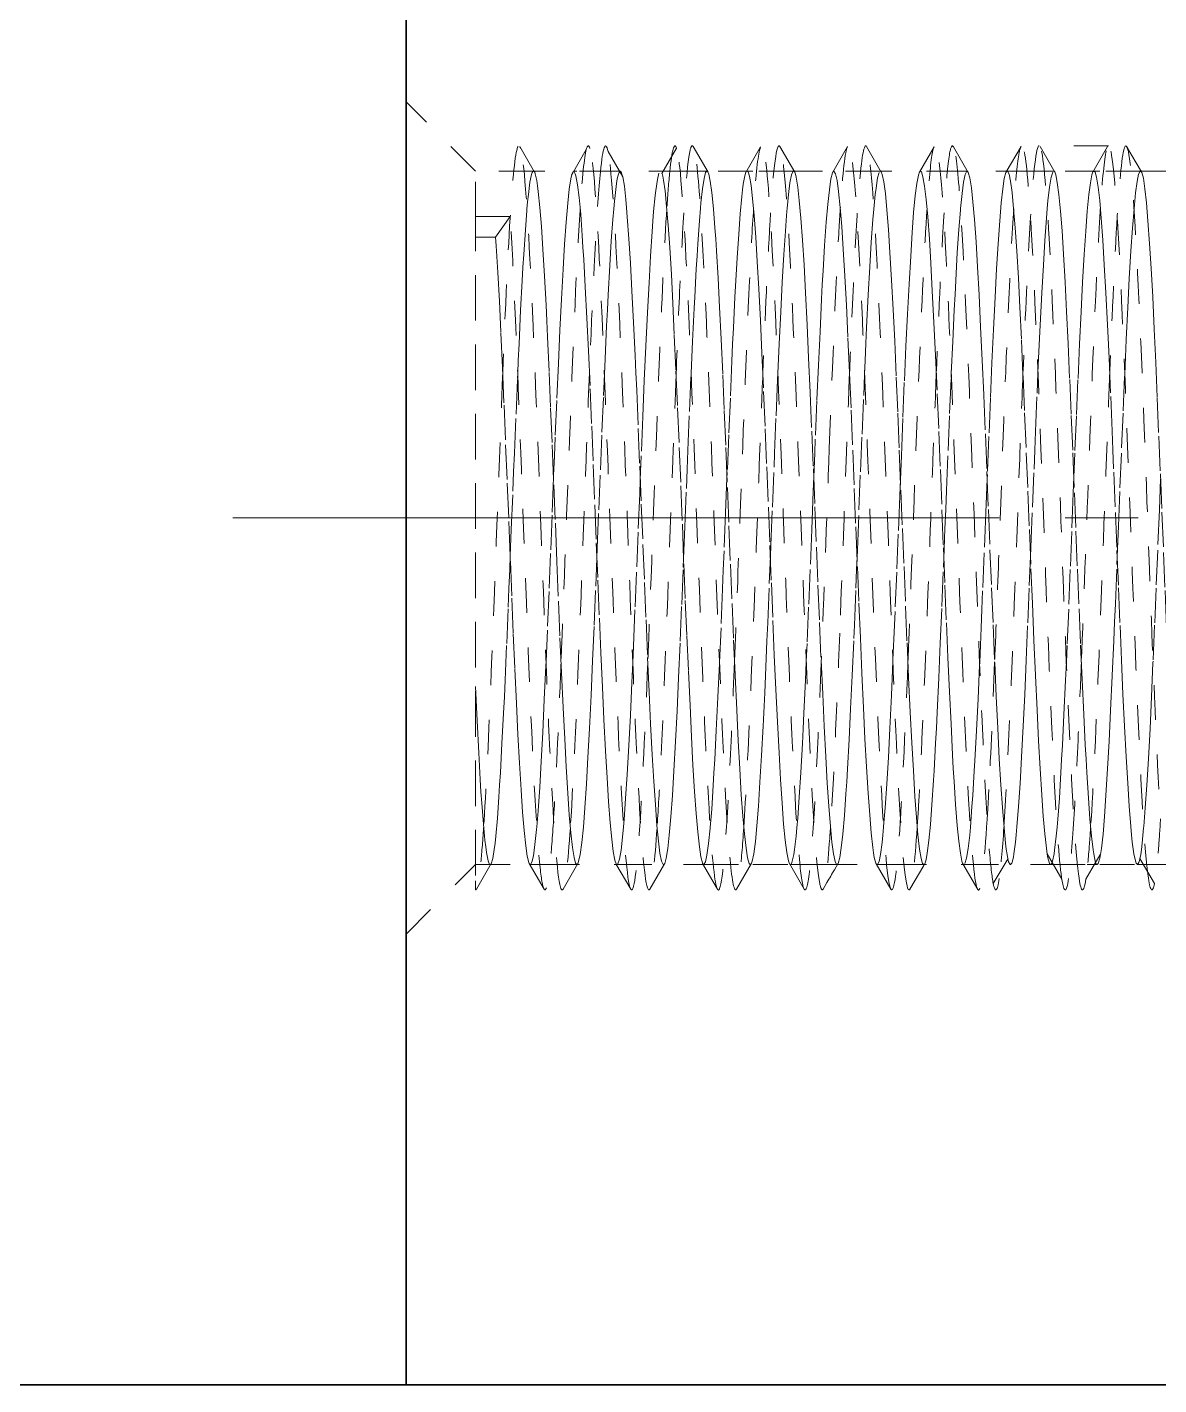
# Model space of a CAD drawing. Header units: millimetres. Extents: x -742 to 742, y -525 to 525.
# Drawn here: x -480.72 to -448.09, y -158.93 to -119.78 of the extents above; entities that cross this region are included whole.
import ezdxf

# ---------------------------------------------------------------- set-up
doc = ezdxf.new("R2010")
doc.units = ezdxf.units.MM
doc.linetypes.add('点画线', pattern=[18, 12, -2, 2, -2])
doc.linetypes.add('虚线', pattern=[2, 1, -1])
doc.layers.get('0').update_dxf_attribs({"lineweight": 35})
for name, color, linetype, lineweight in [('中心线层', 1, '点画线', 18), ('粗实线层', 7, 'Continuous', 35), ('虚线层', 6, '虚线', 18)]:
    doc.layers.add(name, color=color, linetype=linetype, lineweight=lineweight)

# ---------------------------------------------------------------- blocks, each defined once
blk = doc.blocks.new('*X9')
for p, q in [((-487.802, -70), (-487.802, 60)), ((-551.82, -70), (-487.802, -70)), ((-487.802, -70), (-437.802, -70))]:
    blk.add_line(p, q)
at = {"layer": '虚线层', "color": 7}
for p, q in [((-487.802, -70), (-487.802, 60)), ((-485.802, -35), (-487.802, -33)), ((-485.802, -35), (-487.802, -33)), ((-467.552, -34.268), (-469.552, -34.268)), ((-439.802, -35), (-485.802, -35)), ((-484.13, -35), (-485.802, -35)), ((-485.802, -55), (-485.802, -35)), ((-485.802, -36.313), (-485.802, -35)), ((-482.879, -35), (-482.973, -35)), ((-481.632, -35), (-482.879, -35)), ((-479.131, -35), (-480.471, -35)), ((-476.629, -35), (-477.972, -35)), ((-474.132, -35), (-475.474, -35)), ((-471.632, -35), (-472.971, -35)), ((-469.129, -35), (-470.471, -35)), ((-466.632, -35), (-467.974, -35)), ((-485.802, -36.313), (-485.802, -55.732)), ((-484.802, -36.313), (-485.802, -36.313)), ((-485.225, -36.905), (-484.802, -36.313)), ((-485.225, -36.905), (-485.802, -36.905)), ((-487.802, -57), (-485.802, -55)), ((-487.802, -57), (-485.802, -55)), ((-485.802, -55), (-439.802, -55)), ((-485.802, -55), (-485.383, -55)), ((-484.22, -55), (-482.88, -55)), ((-481.723, -55), (-480.38, -55)), ((-479.223, -55), (-477.883, -55)), ((-476.72, -55), (-475.381, -55)), ((-474.222, -55), (-472.879, -55)), ((-471.724, -55), (-470.382, -55)), ((-469.221, -55), (-468.167, -55)), ((-468.167, -55), (-467.882, -55)), ((-466.721, -55), (-466.636, -55)), ((-466.636, -55), (-465.379, -55))]:
    blk.add_line(p, q, dxfattribs=at)
for points in [[(-484.097, -35.031), (-484.525, -34.292)], [(-482.607, -34.376), (-483.02, -35.088)], [(-481.555, -35.168), (-481.981, -34.437)], [(-480.006, -34.343), (-480.432, -35.074)], [(-479.099, -35.033), (-479.526, -34.294)], [(-477.581, -34.299), (-478.009, -35.038)], [(-476.599, -35.029), (-477.026, -34.29)], [(-475.078, -34.294), (-475.505, -35.032)], [(-474.103, -35.027), (-474.53, -34.288)], [(-472.578, -34.297), (-473.005, -35.036)], [(-471.596, -35.04), (-472.023, -34.301)], [(-470.073, -34.287), (-470.501, -35.026)], [(-469.098, -35.031), (-469.525, -34.292)], [(-467.578, -34.292), (-468.005, -35.031)], [(-466.602, -35.026), (-467.03, -34.287)], [(-484.318, -36.098), (-484.3, -35.89), (-484.279, -35.677), (-484.234, -35.32), (-484.189, -35.102), (-484.166, -35.038), (-484.144, -35.006)], [(-484.101, -35.025), (-484.096, -35.035), (-484.079, -35.078)], [(-484.079, -35.078), (-484.036, -35.276), (-484.015, -35.421), (-483.994, -35.593), (-483.949, -36.051), (-483.904, -36.598), (-483.859, -37.248), (-483.811, -38.034), (-483.767, -38.868), (-483.746, -39.318), (-483.725, -39.778), (-483.68, -40.804), (-483.636, -41.832), (-483.591, -42.898), (-483.543, -44.047), (-483.498, -45.152), (-483.476, -45.709), (-483.455, -46.255), (-483.411, -47.399), (-483.368, -48.456), (-483.323, -49.471), (-483.275, -50.479), (-483.229, -51.369), (-483.186, -52.181), (-483.141, -52.941), (-483.099, -53.563), (-483.055, -54.081), (-483.007, -54.506), (-482.961, -54.791), (-482.917, -54.956), (-482.88, -55)], [(-483.027, -35.099), (-483.055, -35.226), (-483.1, -35.519), (-483.145, -35.927), (-483.193, -36.477), (-483.237, -37.106), (-483.258, -37.461), (-483.279, -37.833), (-483.324, -38.691), (-483.368, -39.586), (-483.413, -40.547), (-483.461, -41.616), (-483.506, -42.676), (-483.528, -43.222), (-483.549, -43.764), (-483.551, -43.839)], [(-483.02, -35.088), (-483.033, -35.109)], [(-482.989, -35.009), (-483.01, -35.047), (-483.027, -35.099)], [(-482.925, -35.078), (-482.968, -35.001), (-482.973, -35)], [(-481.75, -54.978), (-481.787, -54.875), (-481.832, -54.625), (-481.874, -54.267), (-481.918, -53.795), (-481.965, -53.183), (-482.011, -52.498), (-482.056, -51.722), (-482.101, -50.817), (-482.143, -49.883), (-482.186, -48.89), (-482.233, -47.794), (-482.278, -46.717), (-482.324, -45.619), (-482.371, -44.456), (-482.413, -43.357), (-482.455, -42.278), (-482.501, -41.179), (-482.546, -40.182), (-482.592, -39.244), (-482.64, -38.334), (-482.682, -37.552), (-482.704, -37.191), (-482.725, -36.86), (-482.77, -36.241), (-482.815, -35.762), (-482.86, -35.396), (-482.908, -35.137), (-482.925, -35.078)], [(-481.779, -35.705), (-481.736, -35.355), (-481.715, -35.223), (-481.694, -35.122), (-481.648, -35.008), (-481.633, -35)], [(-481.633, -35), (-481.604, -35.025), (-481.56, -35.16)], [(-481.56, -35.16), (-481.559, -35.164), (-481.511, -35.439), (-481.467, -35.822), (-481.446, -36.057), (-481.425, -36.316), (-481.38, -36.95), (-481.336, -37.655), (-481.291, -38.449), (-481.243, -39.37), (-481.198, -40.317), (-481.176, -40.816), (-481.155, -41.321), (-481.111, -42.425), (-481.068, -43.508), (-481.023, -44.609), (-480.975, -45.771), (-480.929, -46.867), (-480.886, -47.941), (-480.841, -49.03), (-480.799, -50.016), (-480.755, -50.941), (-480.707, -51.834), (-480.661, -52.599), (-480.617, -53.27), (-480.572, -53.867), (-480.53, -54.323), (-480.486, -54.666), (-480.439, -54.898), (-480.393, -54.995), (-480.38, -55)], [(-480.515, -35.06), (-480.56, -35.242), (-480.608, -35.562), (-480.624, -35.705)], [(-479.25, -54.976), (-479.262, -54.948), (-479.305, -54.775), (-479.349, -54.482), (-479.397, -54.049), (-479.443, -53.524), (-479.487, -52.894), (-479.532, -52.128), (-479.574, -51.31), (-479.617, -50.415), (-479.665, -49.402), (-479.711, -48.384), (-479.756, -47.324), (-479.801, -46.18), (-479.843, -45.076), (-479.886, -43.971), (-479.933, -42.823), (-479.978, -41.759), (-480.024, -40.734), (-480.071, -39.714), (-480.113, -38.808), (-480.155, -37.979), (-480.201, -37.2), (-480.246, -36.557), (-480.292, -36.017), (-480.339, -35.568), (-480.382, -35.259), (-480.404, -35.148), (-480.425, -35.069), (-480.426, -35.064)], [(-479.318, -36.069), (-479.304, -35.919), (-479.259, -35.513), (-479.211, -35.21), (-479.167, -35.045), (-479.145, -35.008)], [(-479.131, -35), (-479.125, -35.002), (-479.105, -35.023)], [(-479.105, -35.023), (-479.08, -35.088), (-479.036, -35.294), (-478.991, -35.62), (-478.943, -36.085), (-478.898, -36.64), (-478.876, -36.958), (-478.855, -37.297), (-478.811, -38.089), (-478.768, -38.929), (-478.723, -39.844), (-478.675, -40.873), (-478.629, -41.904), (-478.586, -42.973), (-478.541, -44.123), (-478.499, -45.229), (-478.455, -46.331), (-478.407, -47.473), (-478.361, -48.527), (-478.317, -49.539), (-478.272, -50.543), (-478.23, -51.428), (-478.186, -52.234), (-478.139, -52.987), (-478.093, -53.602), (-478.048, -54.113), (-478.002, -54.529), (-477.96, -54.806), (-477.917, -54.963), (-477.883, -55)], [(-478.005, -35.032), (-478.039, -35.135), (-478.082, -35.375), (-478.104, -35.542), (-478.125, -35.734), (-478.17, -36.233), (-478.215, -36.818), (-478.26, -37.502), (-478.308, -38.321), (-478.324, -38.632)], [(-476.747, -54.978), (-476.781, -54.887), (-476.829, -54.646), (-476.874, -54.295), (-476.918, -53.831), (-476.962, -53.227), (-477.005, -52.549), (-477.049, -51.778), (-477.097, -50.879), (-477.143, -49.95), (-477.187, -48.96), (-477.232, -47.868), (-477.274, -46.792), (-477.317, -45.695), (-477.365, -44.532), (-477.41, -43.432), (-477.456, -42.352), (-477.501, -41.25), (-477.543, -40.249), (-477.586, -39.307), (-477.633, -38.391), (-477.678, -37.603), (-477.724, -36.905), (-477.771, -36.278), (-477.813, -35.792), (-477.855, -35.417), (-477.901, -35.15), (-477.946, -35.02), (-477.972, -35)], [(-476.818, -36.077), (-476.78, -35.677), (-476.736, -35.335), (-476.691, -35.111), (-476.643, -35.006)], [(-476.629, -35), (-476.601, -35.024)], [(-476.601, -35.024), (-476.598, -35.031), (-476.576, -35.09), (-476.555, -35.178), (-476.511, -35.462), (-476.468, -35.852), (-476.423, -36.354), (-476.375, -36.996), (-476.329, -37.707), (-476.286, -38.507), (-476.241, -39.433), (-476.199, -40.385), (-476.155, -41.392), (-476.107, -42.499), (-476.061, -43.583), (-476.017, -44.685), (-475.972, -45.847), (-475.93, -46.943), (-475.886, -48.014), (-475.839, -49.1), (-475.793, -50.082), (-475.748, -51.002), (-475.702, -51.89), (-475.66, -52.648), (-475.617, -53.313), (-475.571, -53.902), (-475.525, -54.351), (-475.479, -54.685), (-475.433, -54.909), (-475.391, -54.997), (-475.381, -55)], [(-475.501, -35.025), (-475.513, -35.052), (-475.555, -35.226), (-475.601, -35.537), (-475.646, -35.952), (-475.692, -36.477), (-475.739, -37.142), (-475.782, -37.873), (-475.804, -38.275), (-475.825, -38.691), (-475.87, -39.634), (-475.915, -40.599), (-475.96, -41.617), (-476.008, -42.732), (-476.024, -43.133)], [(-474.247, -54.982), (-474.261, -54.956), (-474.306, -54.791), (-474.327, -54.662), (-474.349, -54.506), (-474.393, -54.081), (-474.436, -53.563), (-474.481, -52.941), (-474.529, -52.181), (-474.574, -51.369), (-474.618, -50.479), (-474.662, -49.471), (-474.705, -48.456), (-474.749, -47.398), (-474.797, -46.255), (-474.843, -45.152), (-474.887, -44.047), (-474.932, -42.898), (-474.974, -41.831), (-475.017, -40.804), (-475.065, -39.778), (-475.11, -38.869), (-475.156, -38.034), (-475.201, -37.248), (-475.243, -36.598), (-475.286, -36.051), (-475.333, -35.593), (-475.378, -35.276), (-475.424, -35.078), (-475.471, -35.001), (-475.474, -35)], [(-474.317, -36.096), (-474.298, -35.888), (-474.276, -35.672), (-474.255, -35.489), (-474.211, -35.195), (-474.167, -35.038)], [(-474.133, -35), (-474.123, -35.003), (-474.108, -35.018)], [(-474.108, -35.018), (-474.075, -35.098), (-474.029, -35.313), (-473.986, -35.646), (-473.941, -36.12), (-473.899, -36.682), (-473.855, -37.346), (-473.807, -38.144), (-473.761, -38.99), (-473.717, -39.909), (-473.672, -40.943), (-473.629, -41.977), (-473.586, -43.048), (-473.539, -44.2), (-473.493, -45.305), (-473.448, -46.407), (-473.402, -47.546), (-473.36, -48.599), (-473.317, -49.607), (-473.271, -50.606), (-473.225, -51.486), (-473.179, -52.287), (-473.133, -53.032), (-473.091, -53.641), (-473.048, -54.144), (-473.002, -54.552), (-472.957, -54.821), (-472.911, -54.969), (-472.879, -55)], [(-472.998, -35.025), (-473.033, -35.122), (-473.078, -35.355), (-473.124, -35.705), (-473.17, -36.196), (-473.213, -36.774), (-473.255, -37.452), (-473.301, -38.264), (-473.346, -39.122), (-473.392, -40.051), (-473.439, -41.093), (-473.482, -42.133), (-473.504, -42.671), (-473.525, -43.208), (-473.551, -43.889)], [(-471.747, -54.983), (-471.758, -54.961), (-471.779, -54.898), (-471.824, -54.666), (-471.867, -54.323), (-471.913, -53.867), (-471.961, -53.27), (-472.006, -52.599), (-472.027, -52.225), (-472.048, -51.834), (-472.093, -50.941), (-472.136, -50.016), (-472.181, -49.03), (-472.229, -47.941), (-472.274, -46.868), (-472.318, -45.771), (-472.362, -44.609), (-472.405, -43.508), (-472.449, -42.425), (-472.497, -41.321), (-472.543, -40.317), (-472.587, -39.37), (-472.632, -38.449), (-472.674, -37.654), (-472.717, -36.95), (-472.765, -36.316), (-472.81, -35.822), (-472.856, -35.44), (-472.901, -35.164), (-472.943, -35.025), (-472.971, -35)], [(-471.819, -36.083), (-471.775, -35.65), (-471.729, -35.316), (-471.686, -35.1), (-471.641, -35.003)], [(-471.632, -35), (-471.603, -35.029)], [(-471.603, -35.029), (-471.599, -35.037), (-471.555, -35.193), (-471.507, -35.485), (-471.461, -35.883), (-471.417, -36.393), (-471.372, -37.042), (-471.329, -37.759), (-471.286, -38.565), (-471.239, -39.497), (-471.193, -40.452), (-471.148, -41.463), (-471.102, -42.573), (-471.06, -43.659), (-471.017, -44.762), (-470.971, -45.924), (-470.925, -47.017), (-470.879, -48.086), (-470.833, -49.17), (-470.791, -50.148), (-470.748, -51.063), (-470.702, -51.945), (-470.657, -52.697), (-470.611, -53.355), (-470.564, -53.936), (-470.521, -54.377), (-470.5, -54.556), (-470.479, -54.704), (-470.456, -54.83)], [(-470.496, -35.018), (-470.51, -35.045), (-470.556, -35.21), (-470.601, -35.512), (-470.643, -35.919), (-470.686, -36.437), (-470.733, -37.095), (-470.778, -37.819), (-470.824, -38.632), (-470.87, -39.569), (-470.913, -40.53), (-470.955, -41.545), (-471.001, -42.658), (-471.046, -43.745), (-471.052, -43.877)], [(-469.319, -54.702), (-469.345, -54.529), (-469.393, -54.113), (-469.437, -53.603), (-469.458, -53.305), (-469.479, -52.987), (-469.524, -52.234), (-469.567, -51.428), (-469.613, -50.543), (-469.661, -49.539), (-469.706, -48.527), (-469.727, -48), (-469.748, -47.473), (-469.793, -46.331), (-469.836, -45.228), (-469.881, -44.123), (-469.929, -42.973), (-469.974, -41.904), (-470.018, -40.873), (-470.062, -39.844), (-470.105, -38.929), (-470.149, -38.089), (-470.197, -37.297), (-470.243, -36.64), (-470.287, -36.085), (-470.332, -35.62), (-470.374, -35.294), (-470.417, -35.088), (-470.465, -35.002), (-470.471, -35)], [(-469.318, -36.075), (-469.299, -35.856), (-469.255, -35.465), (-469.207, -35.18), (-469.161, -35.032)], [(-469.129, -35), (-469.116, -35.005), (-469.101, -35.025)], [(-469.101, -35.025), (-469.072, -35.109), (-469.029, -35.332), (-468.986, -35.674), (-468.939, -36.155), (-468.893, -36.725), (-468.848, -37.395), (-468.802, -38.2), (-468.76, -39.051), (-468.717, -39.975), (-468.671, -41.013), (-468.625, -42.05), (-468.579, -43.123), (-468.533, -44.275), (-468.491, -45.381), (-468.448, -46.483), (-468.402, -47.62), (-468.357, -48.67), (-468.311, -49.675), (-468.264, -50.669), (-468.221, -51.544), (-468.2, -51.955), (-468.179, -52.339), (-468.133, -53.078), (-468.089, -53.68), (-468.043, -54.175), (-467.996, -54.575), (-467.979, -54.685)], [(-468.002, -35.025), (-468.032, -35.111), (-468.074, -35.335), (-468.117, -35.677), (-468.165, -36.16), (-468.21, -36.731), (-468.256, -37.402), (-468.301, -38.208), (-468.343, -39.06), (-468.386, -39.984), (-468.433, -41.023), (-468.478, -42.06), (-468.524, -43.133), (-468.552, -43.814)], [(-466.824, -54.685), (-466.867, -54.35), (-466.889, -54.138), (-466.91, -53.902), (-466.955, -53.313), (-466.999, -52.648), (-467.045, -51.89), (-467.093, -51.002), (-467.137, -50.082), (-467.158, -49.595), (-467.179, -49.1), (-467.224, -48.014), (-467.267, -46.942), (-467.313, -45.848), (-467.361, -44.685), (-467.406, -43.584), (-467.427, -43.034), (-467.448, -42.499), (-467.493, -41.392), (-467.536, -40.384), (-467.581, -39.433), (-467.629, -38.507), (-467.674, -37.707), (-467.718, -36.996), (-467.762, -36.354), (-467.805, -35.852), (-467.849, -35.462), (-467.897, -35.178), (-467.942, -35.031), (-467.974, -35)], [(-466.817, -36.093), (-466.816, -36.09), (-466.772, -35.623), (-466.729, -35.297), (-466.686, -35.089), (-466.639, -35.002)], [(-466.632, -35), (-466.607, -35.018)], [(-466.607, -35.018), (-466.593, -35.044), (-466.548, -35.208), (-466.502, -35.509), (-466.46, -35.915), (-466.417, -36.432), (-466.371, -37.088), (-466.325, -37.812), (-466.279, -38.623), (-466.233, -39.561), (-466.191, -40.521), (-466.148, -41.535), (-466.102, -42.648), (-466.057, -43.735), (-466.011, -44.838), (-465.964, -46), (-465.921, -47.092), (-465.9, -47.634), (-465.879, -48.159), (-465.833, -49.239), (-465.789, -50.214), (-465.743, -51.124), (-465.696, -52), (-465.679, -52.287)], [(-481.817, -36.093), (-481.796, -35.864), (-481.779, -35.705)], [(-480.624, -35.705), (-480.668, -36.169), (-480.689, -36.444), (-480.71, -36.741), (-480.755, -37.452), (-480.8, -38.222), (-480.845, -39.075), (-480.893, -40.05), (-480.937, -41.04), (-480.958, -41.558), (-480.979, -42.078), (-481.024, -43.208), (-481.051, -43.902)], [(-484.585, -40.834), (-484.57, -40.466), (-484.548, -39.984), (-484.503, -39.014), (-484.457, -38.166), (-484.434, -37.77), (-484.412, -37.402), (-484.364, -36.699), (-484.321, -36.134), (-484.318, -36.098)], [(-482.084, -40.859), (-482.064, -40.411), (-482.021, -39.458), (-482, -39.003), (-481.979, -38.573), (-481.933, -37.727), (-481.889, -37.013), (-481.843, -36.398), (-481.817, -36.093)], [(-479.479, -38.632), (-479.436, -37.819), (-479.415, -37.443), (-479.394, -37.095), (-479.348, -36.437), (-479.318, -36.069)], [(-477.086, -40.833), (-477.048, -39.984), (-477.004, -39.06), (-476.959, -38.208), (-476.911, -37.402), (-476.867, -36.731), (-476.845, -36.43), (-476.825, -36.16), (-476.818, -36.077)], [(-474.584, -40.859), (-474.567, -40.462), (-474.545, -39.972), (-474.525, -39.506), (-474.48, -38.573), (-474.436, -37.766), (-474.391, -37.048), (-474.343, -36.398), (-474.317, -36.096)], [(-472.085, -40.833), (-472.043, -39.919), (-471.998, -38.999), (-471.976, -38.562), (-471.955, -38.152), (-471.911, -37.352), (-471.867, -36.688), (-471.823, -36.125), (-471.819, -36.083)], [(-469.586, -40.821), (-469.567, -40.394), (-469.523, -39.442), (-469.475, -38.515), (-469.429, -37.714), (-469.386, -37.002), (-469.341, -36.359), (-469.318, -36.075)], [(-467.085, -40.862), (-467.041, -39.853), (-466.999, -38.937), (-466.955, -38.096), (-466.907, -37.303), (-466.861, -36.646), (-466.817, -36.093)], [(-484.245, -54.982), (-484.265, -54.94), (-484.311, -54.758), (-484.356, -54.457), (-484.401, -54.016), (-484.443, -53.483), (-484.486, -52.847), (-484.533, -52.074), (-484.578, -51.25), (-484.624, -50.35), (-484.671, -49.334), (-484.713, -48.312), (-484.755, -47.25), (-484.801, -46.103), (-484.846, -44.999), (-484.892, -43.895), (-484.94, -42.749), (-484.983, -41.687), (-485.004, -41.166), (-485.025, -40.665), (-485.07, -39.648), (-485.115, -38.748), (-485.16, -37.925), (-485.208, -37.153), (-485.225, -36.905)], [(-479.586, -40.832), (-479.543, -39.918), (-479.496, -38.953), (-479.479, -38.632)], [(-478.324, -38.632), (-478.368, -39.522), (-478.389, -39.996), (-478.41, -40.479), (-478.455, -41.545), (-478.5, -42.602), (-478.545, -43.688), (-478.552, -43.851)], [(-484.802, -46.098), (-484.771, -45.335), (-484.725, -44.229), (-484.702, -43.675), (-484.68, -43.133), (-484.633, -42.005), (-484.591, -40.97), (-484.585, -40.834)], [(-482.302, -46.16), (-482.291, -45.877), (-482.248, -44.772), (-482.203, -43.613), (-482.157, -42.528), (-482.112, -41.473), (-482.084, -40.859)], [(-479.801, -46.174), (-479.764, -45.258), (-479.721, -44.153), (-479.7, -43.599), (-479.679, -43.058), (-479.633, -41.932), (-479.589, -40.9), (-479.586, -40.832)], [(-477.179, -43.133), (-477.136, -42.06), (-477.115, -41.532), (-477.094, -41.022), (-477.086, -40.833)], [(-474.802, -46.138), (-474.794, -45.934), (-474.748, -44.772), (-474.704, -43.67), (-474.659, -42.584), (-474.611, -41.474), (-474.584, -40.859)], [(-472.301, -46.186), (-472.267, -45.316), (-472.245, -44.758), (-472.225, -44.21), (-472.18, -43.058), (-472.136, -41.987), (-472.091, -40.952), (-472.085, -40.833)], [(-469.801, -46.115), (-469.791, -45.858), (-469.743, -44.696), (-469.698, -43.594), (-469.676, -43.044), (-469.655, -42.509), (-469.611, -41.402), (-469.586, -40.821)], [(-467.302, -46.114), (-467.267, -45.239), (-467.223, -44.134), (-467.175, -42.983), (-467.129, -41.914), (-467.086, -40.883), (-467.085, -40.862)], [(-477.301, -46.105), (-477.289, -45.801), (-477.243, -44.695), (-477.196, -43.537), (-477.179, -43.133)], [(-476.024, -43.133), (-476.052, -43.819)], [(-483.551, -43.839), (-483.593, -44.925), (-483.636, -46.029), (-483.681, -47.121), (-483.729, -48.241), (-483.769, -49.138)], [(-476.052, -43.819), (-476.068, -44.229), (-476.089, -44.786), (-476.11, -45.335), (-476.155, -46.493), (-476.2, -47.575), (-476.245, -48.626), (-476.268, -49.146)], [(-468.552, -43.814), (-468.57, -44.286), (-468.613, -45.392), (-468.655, -46.493), (-468.701, -47.631), (-468.746, -48.68), (-468.768, -49.163)], [(-481.051, -43.902), (-481.068, -44.305), (-481.113, -45.411), (-481.161, -46.568), (-481.206, -47.649), (-481.228, -48.182), (-481.249, -48.697), (-481.268, -49.168)], [(-478.552, -43.851), (-478.593, -44.848), (-478.637, -45.953), (-478.658, -46.506), (-478.679, -47.046), (-478.724, -48.169), (-478.767, -49.182)], [(-473.551, -43.889), (-473.57, -44.363), (-473.615, -45.468), (-473.66, -46.568), (-473.708, -47.704), (-473.724, -48.096)], [(-471.052, -43.877), (-471.092, -44.848), (-471.139, -46.01), (-471.182, -47.102), (-471.204, -47.644), (-471.225, -48.169), (-471.267, -49.179)], [(-466.051, -43.876), (-466.086, -44.772), (-466.133, -45.934), (-466.178, -47.028), (-466.224, -48.096), (-466.269, -49.136)], [(-485.355, -54.976), (-485.355, -54.975), (-485.307, -54.826), (-485.261, -54.561), (-485.238, -54.383), (-485.217, -54.179), (-485.172, -53.656), (-485.13, -53.05), (-485.108, -52.707), (-485.086, -52.346), (-485.039, -51.509), (-484.993, -50.631), (-484.97, -50.161), (-484.948, -49.684), (-484.902, -48.627), (-484.86, -47.575), (-484.839, -47.033), (-484.817, -46.492), (-484.802, -46.098)], [(-482.855, -54.979), (-482.83, -54.913), (-482.786, -54.706), (-482.739, -54.361), (-482.693, -53.915), (-482.648, -53.361), (-482.602, -52.667), (-482.56, -51.911), (-482.517, -51.071), (-482.471, -50.108), (-482.425, -49.127), (-482.38, -48.096), (-482.333, -46.972), (-482.302, -46.16)], [(-480.352, -54.977), (-480.348, -54.97), (-480.302, -54.812), (-480.26, -54.538), (-480.217, -54.148), (-480.171, -53.618), (-480.125, -53.005), (-480.08, -52.294), (-480.033, -51.451), (-479.991, -50.567), (-479.948, -49.616), (-479.902, -48.555), (-479.857, -47.501), (-479.812, -46.417), (-479.801, -46.174)], [(-477.858, -54.982), (-477.825, -54.902), (-477.78, -54.687), (-477.733, -54.334), (-477.691, -53.88), (-477.648, -53.318), (-477.602, -52.618), (-477.557, -51.856), (-477.512, -51.01), (-477.464, -50.042), (-477.421, -49.058), (-477.4, -48.542), (-477.379, -48.023), (-477.333, -46.896), (-477.301, -46.105)], [(-474.879, -48.096), (-474.836, -47.028), (-474.815, -46.479), (-474.802, -46.138)], [(-472.579, -52.294), (-472.536, -51.494), (-472.515, -51.06), (-472.494, -50.615), (-472.448, -49.616), (-472.404, -48.609), (-472.359, -47.557), (-472.311, -46.418), (-472.301, -46.186)], [(-470.279, -54.687), (-470.236, -54.354), (-470.215, -54.143), (-470.194, -53.907), (-470.148, -53.319), (-470.104, -52.655), (-470.059, -51.898), (-470.011, -51.011), (-469.967, -50.091), (-469.945, -49.604), (-469.925, -49.11), (-469.88, -48.024), (-469.836, -46.953), (-469.801, -46.115)], [(-467.784, -54.703), (-467.759, -54.533), (-467.711, -54.117), (-467.667, -53.608), (-467.645, -53.311), (-467.625, -52.993), (-467.58, -52.241), (-467.536, -51.436), (-467.491, -50.551), (-467.443, -49.548), (-467.398, -48.537), (-467.376, -48.01), (-467.355, -47.483), (-467.311, -46.341), (-467.302, -46.114)], [(-475.352, -54.971), (-475.348, -54.963), (-475.302, -54.797), (-475.257, -54.515), (-475.211, -54.117), (-475.164, -53.579), (-475.121, -52.959), (-475.1, -52.609), (-475.079, -52.241), (-475.033, -51.392), (-474.989, -50.503), (-474.943, -49.548), (-474.896, -48.483), (-474.879, -48.096)], [(-473.724, -48.096), (-473.768, -49.127), (-473.768, -49.143)], [(-483.769, -49.138), (-483.774, -49.266), (-483.818, -50.239), (-483.862, -51.192), (-483.905, -52.021), (-483.949, -52.765), (-483.997, -53.444), (-484.035, -53.905)], [(-481.268, -49.168), (-481.293, -49.751), (-481.336, -50.694), (-481.381, -51.567), (-481.429, -52.398), (-481.474, -53.095), (-481.518, -53.694), (-481.535, -53.909)], [(-478.767, -49.182), (-478.768, -49.197), (-478.813, -50.173), (-478.861, -51.132), (-478.906, -51.966), (-478.928, -52.355), (-478.949, -52.716), (-478.993, -53.402), (-479.034, -53.926)], [(-476.268, -49.146), (-476.293, -49.683), (-476.337, -50.63), (-476.358, -51.082), (-476.379, -51.509), (-476.424, -52.346), (-476.468, -53.05), (-476.513, -53.656), (-476.536, -53.928)], [(-473.768, -49.143), (-473.789, -49.628), (-473.81, -50.108), (-473.855, -51.071), (-473.9, -51.911), (-473.945, -52.667), (-473.993, -53.36), (-474.036, -53.902)], [(-471.267, -49.179), (-471.27, -49.249), (-471.315, -50.222), (-471.36, -51.132), (-471.408, -52.007), (-471.424, -52.294)], [(-468.768, -49.163), (-468.792, -49.684), (-468.839, -50.678), (-468.882, -51.552), (-468.904, -51.963), (-468.925, -52.346), (-468.97, -53.084), (-469.015, -53.685), (-469.035, -53.918)], [(-466.269, -49.136), (-466.27, -49.179), (-466.313, -50.157), (-466.355, -51.071), (-466.401, -51.953), (-466.446, -52.704), (-466.492, -53.361), (-466.536, -53.904)], [(-485.802, -49.862), (-485.756, -50.855), (-485.711, -51.778), (-485.668, -52.549), (-485.645, -52.903), (-485.623, -53.227), (-485.575, -53.831), (-485.529, -54.295), (-485.507, -54.486), (-485.486, -54.646), (-485.441, -54.887), (-485.399, -54.992), (-485.383, -55)], [(-472.851, -54.976), (-472.821, -54.891), (-472.8, -54.794), (-472.779, -54.668), (-472.733, -54.306), (-472.689, -53.845), (-472.643, -53.276), (-472.596, -52.568), (-472.579, -52.294)], [(-471.424, -52.294), (-471.467, -53.005), (-471.489, -53.326), (-471.51, -53.618), (-471.534, -53.922)], [(-484.035, -53.905), (-484.043, -53.984), (-484.087, -54.414), (-484.132, -54.742), (-484.174, -54.932), (-484.218, -55)], [(-481.535, -53.909), (-481.562, -54.209), (-481.605, -54.583), (-481.649, -54.84), (-481.697, -54.98)], [(-479.034, -53.926), (-479.036, -53.95), (-479.081, -54.388), (-479.129, -54.724), (-479.174, -54.922), (-479.218, -54.999)], [(-476.536, -53.928), (-476.561, -54.179), (-476.606, -54.561), (-476.628, -54.709), (-476.649, -54.826), (-476.693, -54.975)], [(-474.036, -53.902), (-474.037, -53.915), (-474.058, -54.154), (-474.079, -54.361), (-474.124, -54.706), (-474.168, -54.913), (-474.213, -54.998)], [(-471.534, -53.922), (-471.555, -54.148), (-471.599, -54.538), (-471.645, -54.812), (-471.693, -54.97)], [(-469.035, -53.918), (-469.06, -54.179), (-469.108, -54.578), (-469.124, -54.687)], [(-466.536, -53.904), (-466.539, -53.941), (-466.582, -54.381), (-466.604, -54.559), (-466.625, -54.706), (-466.647, -54.831)], [(-470.331, -54.925), (-470.296, -54.781), (-470.279, -54.687)], [(-469.324, -54.692), (-468.898, -55.414)], [(-469.221, -55), (-469.255, -54.963), (-469.299, -54.806), (-469.319, -54.702)], [(-469.124, -54.687), (-469.167, -54.902), (-469.18, -54.941)], [(-467.979, -54.685), (-467.936, -54.901), (-467.915, -54.964), (-467.894, -54.996), (-467.882, -55)], [(-467.923, -54.938), (-467.779, -54.694)], [(-467.882, -55), (-467.848, -54.963), (-467.804, -54.808), (-467.784, -54.703)], [(-466.721, -55), (-466.76, -54.956), (-466.808, -54.779), (-466.824, -54.685)], [(-485.776, -55.704), (-485.348, -54.963)], [(-485.377, -54.999), (-485.355, -54.976)], [(-484.251, -54.97), (-483.824, -55.71)], [(-484.22, -55), (-484.245, -54.982)], [(-483.277, -55.708), (-482.85, -54.97)], [(-481.754, -54.972), (-481.326, -55.711)], [(-481.723, -55), (-481.743, -54.989), (-481.75, -54.978)], [(-480.776, -55.711), (-480.349, -54.972)], [(-479.255, -54.968), (-478.827, -55.707)], [(-479.223, -55), (-479.25, -54.976)], [(-478.28, -55.711), (-477.852, -54.972)], [(-476.753, -54.967), (-476.326, -55.706)], [(-476.72, -55), (-476.736, -54.992), (-476.747, -54.978)], [(-475.776, -55.706), (-475.669, -55.517), (-475.616, -55.423), (-475.589, -55.376), (-475.562, -55.329), (-475.535, -55.283), (-475.508, -55.237), (-475.454, -55.146), (-475.345, -54.96)], [(-474.251, -54.975), (-473.826, -55.71)], [(-474.222, -55), (-474.247, -54.982)], [(-473.276, -55.709), (-472.88, -55.026)], [(-472.88, -55.026), (-472.848, -54.971)], [(-471.75, -54.978), (-471.323, -55.716)], [(-471.724, -55), (-471.737, -54.995)], [(-470.876, -55.541), (-470.45, -54.819)], [(-470.456, -54.83), (-470.433, -54.919), (-470.389, -54.999), (-470.382, -55)], [(-470.382, -55), (-470.343, -54.957), (-470.331, -54.925)], [(-469.18, -54.941), (-469.189, -54.965), (-469.21, -54.996), (-469.221, -55)], [(-468.205, -55.416), (-467.923, -54.938)], [(-466.677, -54.94), (-466.715, -54.999), (-466.721, -55)], [(-466.668, -54.914), (-466.67, -54.92), (-466.677, -54.94)], [(-466.647, -54.831), (-466.668, -54.914)], [(-466.654, -54.82), (-466.227, -55.542)], [(-485.802, -55.727), (-485.802, -55.464)]]:
    blk.add_lwpolyline(points, dxfattribs=at)
for points, knots in [([(-484.574, -34.288), (-484.646, -34.4), (-484.717, -35.035), (-484.865, -37.287), (-484.942, -38.939), (-485.018, -40.827)], [0, 0, 0, 0, 1421.287166, 1421.287166, 2926.148824, 2926.148824, 2926.148824, 2926.148824]), ([(-483.277, -55.708), (-483.302, -55.752), (-483.327, -55.732), (-483.448, -55.32), (-483.544, -54.037), (-483.735, -50.145), (-483.831, -47.584), (-484.023, -42.4), (-484.119, -39.839), (-484.31, -35.954), (-484.406, -34.675), (-484.502, -34.352)], [0, 0, 0, 0, 384.163782, 384.163782, 1857.126158, 1857.126158, 3330.088535, 3330.088535, 4803.050911, 4803.050911, 6276.013287, 6276.013287, 6276.013287, 6276.013287]), ([(-481.326, -55.711), (-481.335, -55.697), (-481.343, -55.676), (-481.448, -55.32), (-481.544, -54.037), (-481.735, -50.145), (-481.831, -47.584), (-482.023, -42.4), (-482.119, -39.839), (-482.31, -35.954), (-482.406, -34.675), (-482.502, -34.352)], [0, 0, 0, 0, 135.512441, 135.512441, 1663.854609, 1663.854609, 3192.196777, 3192.196777, 4720.538946, 4720.538946, 6248.881114, 6248.881114, 6248.881114, 6248.881114]), ([(-480.776, -55.711), (-480.868, -55.865), (-480.96, -55.139), (-481.148, -52.153), (-481.244, -49.864), (-481.435, -44.803), (-481.531, -42.094), (-481.723, -37.552), (-481.818, -35.776), (-481.937, -34.696), (-481.959, -34.542), (-481.981, -34.437)], [0, 0, 0, 0, 1436.581545, 1436.581545, 2936.464353, 2936.464353, 4436.347161, 4436.347161, 5936.22997, 5936.22997, 6285.739704, 6285.739704, 6285.739704, 6285.739704]), ([(-478.828, -55.707), (-478.902, -55.57), (-478.977, -54.868), (-479.148, -52.153), (-479.244, -49.864), (-479.435, -44.803), (-479.531, -42.094), (-479.723, -37.552), (-479.818, -35.776), (-479.945, -34.621), (-479.975, -34.436), (-480.006, -34.343)], [0, 0, 0, 0, 1191.612709, 1191.612709, 2718.904854, 2718.904854, 4246.196998, 4246.196998, 5773.489142, 5773.489142, 6259.109894, 6259.109894, 6259.109894, 6259.109894]), ([(-479.526, -34.294), (-479.556, -34.242), (-479.585, -34.277), (-479.71, -34.809), (-479.806, -36.164), (-479.902, -38.165)], [0, 0, 0, 0, 678.698837, 678.698837, 2893.589109, 2893.589109, 2893.589109, 2893.589109]), ([(-478.28, -55.711), (-478.341, -55.8), (-478.403, -55.509), (-478.56, -53.816), (-478.656, -51.909), (-478.848, -47.217), (-478.943, -44.488), (-479.135, -39.51), (-479.231, -37.322), (-479.393, -34.973), (-479.46, -34.412), (-479.526, -34.294)], [0, 0, 0, 0, 923.57989, 923.57989, 2360.908291, 2360.908291, 3798.236692, 3798.236692, 5235.565092, 5235.565092, 6232.459433, 6232.459433, 6232.459433, 6232.459433]), ([(-477.581, -34.299), (-477.592, -34.321), (-477.603, -34.355), (-477.671, -34.644), (-477.728, -35.222), (-477.785, -36.073)], [0, 0, 0, 0, 464.377286, 464.377286, 2880.662537, 2880.662537, 2880.662537, 2880.662537]), ([(-476.326, -55.706), (-476.372, -55.629), (-476.418, -55.342), (-476.56, -53.816), (-476.656, -51.909), (-476.848, -47.217), (-476.943, -44.488), (-477.135, -39.51), (-477.231, -37.322), (-477.412, -34.706), (-477.497, -34.132), (-477.581, -34.299)], [0, 0, 0, 0, 682.539892, 682.539892, 2103.985872, 2103.985872, 3525.431853, 3525.431853, 4946.877833, 4946.877833, 6205.671669, 6205.671669, 6205.671669, 6205.671669]), ([(-477.026, -34.29), (-477.026, -34.29), (-477.027, -34.289), (-477.118, -34.135), (-477.21, -34.867), (-477.302, -36.323)], [0, 0, 0, 0, 7.728488, 7.728488, 2877.20334, 2877.20334, 2877.20334, 2877.20334]), ([(-475.778, -55.709), (-475.811, -55.763), (-475.844, -55.709), (-475.973, -55.054), (-476.068, -53.622), (-476.26, -49.523), (-476.356, -46.906), (-476.548, -41.732), (-476.643, -39.238), (-476.835, -35.58), (-476.93, -34.456), (-477.026, -34.29)], [0, 0, 0, 0, 489.733265, 489.733265, 1913.285703, 1913.285703, 3336.83814, 3336.83814, 4760.390577, 4760.390577, 6180.274217, 6180.274217, 6180.274217, 6180.274217]), ([(-473.826, -55.71), (-473.843, -55.683), (-473.86, -55.627), (-473.973, -55.054), (-474.068, -53.622), (-474.26, -49.523), (-474.356, -46.906), (-474.548, -41.732), (-474.643, -39.238), (-474.835, -35.575), (-474.931, -34.45), (-475.044, -34.26), (-475.061, -34.262), (-475.078, -34.294)], [0, 0, 0, 0, 292.813112, 292.813112, 1959.576232, 1959.576232, 3626.339352, 3626.339352, 5293.102473, 5293.102473, 6959.865593, 6959.865593, 7255.877094, 7255.877094, 7255.877094, 7255.877094]), ([(-474.53, -34.288), (-474.596, -34.196), (-474.661, -34.536), (-474.823, -36.398), (-474.918, -38.365), (-475.015, -40.767), (-475.016, -40.789), (-475.017, -40.812)], [0, 0, 0, 0, 1614.749929, 1614.749929, 3972.783535, 3972.783535, 3995.159978, 3995.159978, 3995.159978, 3995.159978]), ([(-473.276, -55.709), (-473.28, -55.717), (-473.285, -55.723), (-473.385, -55.807), (-473.481, -54.919), (-473.673, -51.612), (-473.768, -49.233), (-473.96, -44.112), (-474.056, -41.432), (-474.248, -37.056), (-474.343, -35.414), (-474.469, -34.465), (-474.5, -34.331), (-474.53, -34.288)], [0, 0, 0, 0, 79.198355, 79.198355, 1735.730386, 1735.730386, 3392.262417, 3392.262417, 5048.794448, 5048.794448, 6705.326479, 6705.326479, 7227.487494, 7227.487494, 7227.487494, 7227.487494]), ([(-472.578, -34.297), (-472.627, -34.385), (-472.677, -34.719), (-472.746, -35.517), (-472.766, -35.778), (-472.785, -36.07)], [0, 0, 0, 0, 2046.725103, 2046.725103, 2850.0789, 2850.0789, 2850.0789, 2850.0789]), ([(-471.323, -55.716), (-471.407, -55.589), (-471.492, -54.726), (-471.673, -51.612), (-471.768, -49.233), (-471.96, -44.112), (-472.056, -41.432), (-472.248, -37.056), (-472.343, -35.414), (-472.485, -34.345), (-472.532, -34.215), (-472.578, -34.297)], [0, 0, 0, 0, 1247.469008, 1247.469008, 2659.679823, 2659.679823, 4071.890638, 4071.890638, 5484.101453, 5484.101453, 6164.100707, 6164.100707, 6164.100707, 6164.100707]), ([(-472.023, -34.301), (-472.062, -34.225), (-472.101, -34.299), (-472.235, -35.095), (-472.331, -36.599), (-472.457, -39.363), (-472.488, -40.084), (-472.518, -40.841)], [0, 0, 0, 0, 931.912065, 931.912065, 3238.870846, 3238.870846, 3971.377451, 3971.377451, 3971.377451, 3971.377451]), ([(-470.876, -55.541), (-470.914, -55.353), (-470.951, -55.025), (-471.085, -53.382), (-471.181, -51.356), (-471.373, -46.535), (-471.468, -43.798), (-471.66, -38.921), (-471.756, -36.84), (-471.909, -34.849), (-471.966, -34.412), (-472.023, -34.301)], [0, 0, 0, 0, 606.740589, 606.740589, 2144.521766, 2144.521766, 3682.302943, 3682.302943, 5220.08412, 5220.08412, 6136.667882, 6136.667882, 6136.667882, 6136.667882]), ([(-470.073, -34.287), (-470.095, -34.318), (-470.117, -34.398), (-470.188, -34.818), (-470.237, -35.353), (-470.286, -36.088)], [0, 0, 0, 0, 877.096706, 877.096706, 2834.089787, 2834.089787, 2834.089787, 2834.089787]), ([(-468.898, -55.414), (-468.929, -55.219), (-468.959, -54.933), (-469.085, -53.382), (-469.181, -51.356), (-469.373, -46.535), (-469.468, -43.798), (-469.66, -38.921), (-469.756, -36.84), (-469.926, -34.631), (-469.999, -34.183), (-470.073, -34.287)], [0, 0, 0, 0, 473.784121, 473.784121, 1968.288332, 1968.288332, 3462.792543, 3462.792543, 4957.296754, 4957.296754, 6109.177746, 6109.177746, 6109.177746, 6109.177746]), ([(-469.552, -34.268), (-469.552, -34.268), (-469.552, -34.268), (-469.635, -34.269), (-469.718, -35), (-469.801, -36.316)], [0, 0, 0, 0, 2.355382, 2.355382, 2830.664693, 2830.664693, 2830.664693, 2830.664693]), ([(-468.402, -55.394), (-468.498, -54.747), (-468.593, -53.172), (-468.785, -48.884), (-468.881, -46.221), (-469.073, -41.078), (-469.168, -38.66), (-469.351, -35.391), (-469.438, -34.452), (-469.525, -34.292)], [0, 0, 0, 0, 1279.633999, 1279.633999, 2559.267997, 2559.267997, 3838.901996, 3838.901996, 5000.426937, 5000.426937, 5000.426937, 5000.426937]), ([(-466.402, -55.394), (-466.498, -54.747), (-466.593, -53.172), (-466.785, -48.884), (-466.881, -46.221), (-467.073, -41.078), (-467.168, -38.66), (-467.36, -35.234), (-467.456, -34.268), (-467.552, -34.268)], [0, 0, 0, 0, 1244.81891, 1244.81891, 2489.637819, 2489.637819, 3734.456729, 3734.456729, 4978.375357, 4978.375357, 4978.375357, 4978.375357]), ([(-467.03, -34.287), (-467.104, -34.182), (-467.178, -34.633), (-467.268, -35.815), (-467.285, -36.057), (-467.302, -36.322)], [0, 0, 0, 0, 2299.11805, 2299.11805, 2815.997753, 2815.997753, 2815.997753, 2815.997753]), ([(-466.102, -52.82), (-466.198, -51.042), (-466.293, -48.586), (-466.485, -43.425), (-466.581, -40.784), (-466.773, -36.592), (-466.868, -35.09), (-466.986, -34.397), (-467.008, -34.318), (-467.03, -34.287)], [0, 0, 0, 0, 1550.079363, 1550.079363, 3100.158725, 3100.158725, 4650.238088, 4650.238088, 5003.279192, 5003.279192, 5003.279192, 5003.279192]), ([(-482.202, -35.025), (-482.298, -35.982), (-482.394, -37.825), (-482.499, -40.358), (-482.508, -40.584), (-482.517, -40.814)], [0, 0, 0, 0, 2654.323686, 2654.323686, 2910.017882, 2910.017882, 2910.017882, 2910.017882]), ([(-483.824, -55.71), (-483.863, -55.652), (-483.901, -55.448), (-484.035, -54.215), (-484.131, -52.435), (-484.323, -47.89), (-484.419, -45.179), (-484.61, -40.121), (-484.706, -37.837), (-484.802, -36.313)], [0, 0, 0, 0, 603.80389, 603.80389, 2110.597523, 2110.597523, 3617.391155, 3617.391155, 5124.184788, 5124.184788, 5124.184788, 5124.184788]), ([(-482.785, -36.069), (-482.787, -36.089), (-482.788, -36.109), (-482.885, -37.587), (-482.981, -39.828), (-483.163, -44.604), (-483.25, -47.038), (-483.336, -49.187)], [0, 0, 0, 0, 29.145527, 29.145527, 2150.260713, 2150.260713, 4062.553293, 4062.553293, 4062.553293, 4062.553293]), ([(-480.286, -36.075), (-480.354, -37.094), (-480.421, -38.497), (-480.585, -42.446), (-480.681, -45.167), (-480.796, -48.189), (-480.816, -48.69), (-480.835, -49.175)], [0, 0, 0, 0, 1500.072778, 1500.072778, 3615.778833, 3615.778833, 4047.39471, 4047.39471, 4047.39471, 4047.39471]), ([(-477.302, -36.323), (-477.306, -36.389), (-477.31, -36.456), (-477.382, -37.652), (-477.45, -39.152), (-477.518, -40.839)], [0, 0, 0, 0, 164.712206, 164.712206, 2873.652022, 2873.652022, 2873.652022, 2873.652022]), ([(-475.284, -36.045), (-475.294, -36.196), (-475.304, -36.356), (-475.41, -38.115), (-475.506, -40.446), (-475.602, -42.996)], [0, 0, 0, 0, 274.694655, 274.694655, 2862.442534, 2862.442534, 2862.442534, 2862.442534]), ([(-472.785, -36.07), (-472.862, -37.215), (-472.938, -38.849), (-473.11, -43.123), (-473.206, -45.855), (-473.302, -48.323)], [0, 0, 0, 0, 1263.39673, 1263.39673, 2849.60084, 2849.60084, 2849.60084, 2849.60084]), ([(-470.286, -36.088), (-470.333, -36.789), (-470.38, -37.672), (-470.523, -40.795), (-470.618, -43.436), (-470.754, -47.096), (-470.794, -48.154), (-470.835, -49.149)], [0, 0, 0, 0, 1014.109455, 1014.109455, 3090.154767, 3090.154767, 3958.916377, 3958.916377, 3958.916377, 3958.916377]), ([(-469.801, -36.316), (-469.814, -36.515), (-469.827, -36.728), (-469.899, -38.022), (-469.959, -39.364), (-470.018, -40.846)], [0, 0, 0, 0, 493.015883, 493.015883, 2827.153139, 2827.153139, 2827.153139, 2827.153139]), ([(-467.785, -36.061), (-467.803, -36.331), (-467.821, -36.629), (-467.935, -38.669), (-468.031, -41.089), (-468.196, -45.525), (-468.266, -47.435), (-468.335, -49.162)], [0, 0, 0, 0, 389.123426, 389.123426, 2444.900426, 2444.900426, 3934.615003, 3934.615003, 3934.615003, 3934.615003]), ([(-477.902, -38.165), (-477.998, -40.167), (-478.093, -42.755), (-478.238, -46.65), (-478.286, -47.94), (-478.334, -49.14)], [0, 0, 0, 0, 1912.677874, 1912.677874, 2876.357286, 2876.357286, 2876.357286, 2876.357286]), ([(-485.018, -40.827), (-485.037, -41.317), (-485.057, -41.823), (-485.173, -44.851), (-485.269, -47.572), (-485.432, -51.512), (-485.5, -52.91), (-485.568, -53.925)], [0, 0, 0, 0, 438.084627, 438.084627, 2565.757179, 2565.757179, 4069.398597, 4069.398597, 4069.398597, 4069.398597]), ([(-482.517, -40.814), (-482.604, -42.968), (-482.69, -45.409), (-482.873, -50.187), (-482.969, -52.426), (-483.066, -53.899), (-483.067, -53.916), (-483.068, -53.934)], [0, 0, 0, 0, 1912.210427, 1912.210427, 4028.262718, 4028.262718, 4053.878215, 4053.878215, 4053.878215, 4053.878215]), ([(-480.018, -40.848), (-480.075, -42.264), (-480.132, -43.804), (-480.285, -47.936), (-480.381, -50.464), (-480.507, -52.952), (-480.538, -53.483), (-480.568, -53.936)], [0, 0, 0, 0, 1253.368035, 1253.368035, 3360.306959, 3360.306959, 4029.625286, 4029.625286, 4029.625286, 4029.625286]), ([(-472.518, -40.841), (-472.583, -42.466), (-472.649, -44.256), (-472.81, -48.597), (-472.906, -51.052), (-473.002, -52.828)], [0, 0, 0, 0, 1150.095555, 1150.095555, 2835.267757, 2835.267757, 2835.267757, 2835.267757]), ([(-470.018, -40.846), (-470.054, -41.743), (-470.091, -42.691), (-470.223, -46.233), (-470.318, -48.894), (-470.465, -52.176), (-470.516, -53.154), (-470.567, -53.917)], [0, 0, 0, 0, 778.783671, 778.783671, 2843.856289, 2843.856289, 3941.473741, 3941.473741, 3941.473741, 3941.473741]), ([(-467.517, -40.812), (-467.524, -40.995), (-467.532, -41.182), (-467.635, -43.809), (-467.731, -46.546), (-467.907, -50.98), (-467.988, -52.732), (-468.068, -53.938)], [0, 0, 0, 0, 157.72028, 157.72028, 2200.844205, 2200.844205, 3917.334071, 3917.334071, 3917.334071, 3917.334071]), ([(-477.602, -42.996), (-477.698, -45.547), (-477.793, -48.24), (-477.949, -51.853), (-478.008, -53.036), (-478.068, -53.926)], [0, 0, 0, 0, 1766.460463, 1766.460463, 2861.978054, 2861.978054, 2861.978054, 2861.978054]), ([(-483.336, -49.187), (-483.345, -49.422), (-483.355, -49.653), (-483.427, -51.386), (-483.489, -52.693), (-483.552, -53.683)], [0, 0, 0, 0, 377.339945, 377.339945, 2877.002302, 2877.002302, 2877.002302, 2877.002302]), ([(-480.835, -49.175), (-480.912, -51.068), (-480.988, -52.723), (-481.152, -55.207), (-481.239, -55.854), (-481.326, -55.711)], [0, 0, 0, 0, 1335.400385, 1335.400385, 2864.2998, 2864.2998, 2864.2998, 2864.2998]), ([(-478.334, -49.14), (-478.382, -50.321), (-478.429, -51.416), (-478.573, -54.241), (-478.668, -55.443), (-478.785, -55.739), (-478.806, -55.745), (-478.828, -55.707)], [0, 0, 0, 0, 1150.960264, 1150.960264, 3470.686078, 3470.686078, 3980.53238, 3980.53238, 3980.53238, 3980.53238]), ([(-475.836, -49.181), (-475.854, -49.624), (-475.871, -50.055), (-475.985, -52.7), (-476.081, -54.41), (-476.227, -55.625), (-476.276, -55.789), (-476.326, -55.706)], [0, 0, 0, 0, 431.65838, 431.65838, 2751.467543, 2751.467543, 3957.367126, 3957.367126, 3957.367126, 3957.367126]), ([(-473.336, -49.187), (-473.421, -51.286), (-473.505, -53.08), (-473.668, -55.328), (-473.747, -55.837), (-473.826, -55.71)], [0, 0, 0, 0, 1455.980262, 1455.980262, 2817.877324, 2817.877324, 2817.877324, 2817.877324]), ([(-468.335, -49.162), (-468.361, -49.818), (-468.388, -50.447), (-468.46, -52.061), (-468.506, -52.955), (-468.552, -53.679)], [0, 0, 0, 0, 1017.980235, 1017.980235, 2784.363865, 2784.363865, 2784.363865, 2784.363865]), ([(-485.568, -53.925), (-485.596, -54.347), (-485.624, -54.703), (-485.68, -55.262), (-485.708, -55.464), (-485.737, -55.586)], [0, 0, 0, 0, 1436.067462, 1436.067462, 2878.270206, 2878.270206, 2878.270206, 2878.270206]), ([(-483.552, -53.683), (-483.585, -54.212), (-483.619, -54.651), (-483.709, -55.553), (-483.767, -55.796), (-483.824, -55.71)], [0, 0, 0, 0, 1052.83304, 1052.83304, 2866.77508, 2866.77508, 2866.77508, 2866.77508]), ([(-480.568, -53.936), (-480.634, -54.908), (-480.699, -55.52), (-480.768, -55.696), (-480.772, -55.704), (-480.776, -55.711)], [0, 0, 0, 0, 2682.015135, 2682.015135, 2847.906559, 2847.906559, 2847.906559, 2847.906559]), ([(-478.068, -53.926), (-478.104, -54.471), (-478.14, -54.906), (-478.211, -55.495), (-478.245, -55.662), (-478.28, -55.711)], [0, 0, 0, 0, 1458.980225, 1458.980225, 2831.954347, 2831.954347, 2831.954347, 2831.954347]), ([(-475.569, -53.949), (-475.576, -54.051), (-475.583, -54.148), (-475.652, -55.106), (-475.715, -55.605), (-475.778, -55.709)], [0, 0, 0, 0, 274.213668, 274.213668, 2815.791641, 2815.791641, 2815.791641, 2815.791641]), ([(-471.052, -53.688), (-471.131, -54.938), (-471.21, -55.661), (-471.3, -55.737), (-471.312, -55.733), (-471.323, -55.716)], [0, 0, 0, 0, 2444.557986, 2444.557986, 2789.874076, 2789.874076, 2789.874076, 2789.874076]), ([(-468.068, -53.938), (-468.084, -54.167), (-468.099, -54.377), (-468.145, -54.937), (-468.175, -55.221), (-468.205, -55.416)], [0, 0, 0, 0, 929.627515, 929.627515, 2769.227056, 2769.227056, 2769.227056, 2769.227056]), ([(-466.051, -53.674), (-466.072, -54.008), (-466.093, -54.307), (-466.152, -55.028), (-466.19, -55.355), (-466.227, -55.542)], [0, 0, 0, 0, 986.329229, 986.329229, 2757.667816, 2757.667816, 2757.667816, 2757.667816])]:
    blk.add_open_spline(points, degree=3, knots=knots, dxfattribs=at)
for points in [[(-484.502, -34.352), (-484.51, -34.325), (-484.518, -34.305), (-484.525, -34.292)], [(-482.607, -34.376), (-482.666, -34.6), (-482.726, -35.177), (-482.785, -36.069)], [(-482.502, -34.352), (-482.537, -34.234), (-482.572, -34.244), (-482.607, -34.376)], [(-481.981, -34.437), (-482.055, -34.094), (-482.128, -34.29), (-482.202, -35.025)], [(-480.006, -34.343), (-480.071, -34.144), (-480.136, -34.372), (-480.202, -35.025)], [(-475.078, -34.294), (-475.147, -34.42), (-475.215, -35.027), (-475.284, -36.045)], [(-467.617, -34.414), (-467.673, -34.664), (-467.729, -35.228), (-467.785, -36.061)], [(-480.202, -35.025), (-480.23, -35.303), (-480.258, -35.657), (-480.286, -36.075)], [(-477.785, -36.073), (-477.824, -36.651), (-477.863, -37.355), (-477.902, -38.165)], [(-467.302, -36.322), (-467.373, -37.464), (-467.445, -39.027), (-467.517, -40.812)], [(-479.902, -38.165), (-479.941, -38.976), (-479.98, -39.883), (-480.018, -40.848)], [(-477.518, -40.839), (-477.546, -41.531), (-477.574, -42.255), (-477.602, -42.996)], [(-475.017, -40.812), (-475.112, -43.175), (-475.207, -45.878), (-475.302, -48.323)], [(-475.602, -42.996), (-475.68, -45.072), (-475.758, -47.242), (-475.836, -49.181)], [(-475.302, -48.323), (-475.391, -50.617), (-475.48, -52.62), (-475.569, -53.949)], [(-473.302, -48.323), (-473.313, -48.616), (-473.325, -48.904), (-473.336, -49.187)], [(-470.835, -49.149), (-470.89, -50.533), (-470.946, -51.795), (-471.002, -52.828)], [(-473.002, -52.828), (-473.024, -53.234), (-473.046, -53.601), (-473.068, -53.928)], [(-471.002, -52.828), (-471.018, -53.137), (-471.035, -53.424), (-471.052, -53.688)], [(-483.068, -53.934), (-483.138, -54.977), (-483.207, -55.588), (-483.277, -55.708)], [(-473.068, -53.928), (-473.137, -54.962), (-473.206, -55.585), (-473.276, -55.709)], [(-470.567, -53.917), (-470.612, -54.589), (-470.657, -55.095), (-470.702, -55.397)], [(-468.552, -53.679), (-468.602, -54.471), (-468.652, -55.06), (-468.702, -55.397)], [(-470.702, -55.397), (-470.76, -55.787), (-470.818, -55.829), (-470.876, -55.541)], [(-468.702, -55.397), (-468.767, -55.837), (-468.833, -55.835), (-468.898, -55.414)], [(-468.205, -55.416), (-468.271, -55.836), (-468.336, -55.836), (-468.402, -55.394)], [(-466.227, -55.542), (-466.285, -55.83), (-466.344, -55.786), (-466.402, -55.394)], [(-485.775, -55.704), (-485.784, -55.719), (-485.793, -55.727), (-485.802, -55.727)]]:
    blk.add_open_spline(points, degree=3, dxfattribs=at)
blk = doc.blocks.new('*X7')
at = {"layer": '中心线层'}
for p, q in [((-480.802, -45), (-492.802, -45)), ((-480.802, -45), (-492.802, -45)), ((-434.702, -45), (-490.901, -45)), ((-434.802, -45), (-490.802, -45))]:
    blk.add_line(p, q, dxfattribs=at)
at = {"color": 0, "linetype": 'ByBlock'}
blk.add_blockref('*X9', (0, 0), dxfattribs=at)

msp = doc.modelspace()

# ---------------------------------------------------------------- block references
at = {"layer": '粗实线层'}
msp.add_blockref('*X7', (18.013, -88.929), dxfattribs=at)

doc.saveas('drawing.dxf')
